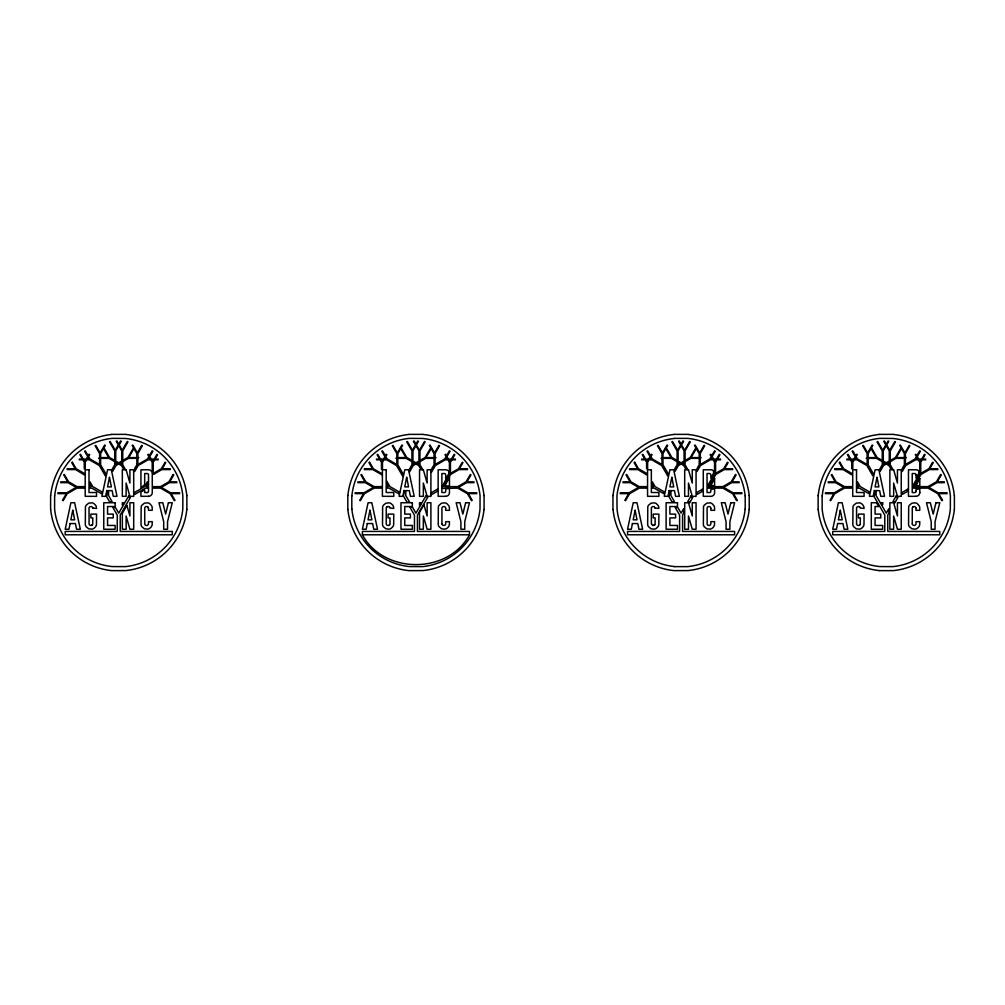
<?xml version="1.0" encoding="UTF-8"?>
<svg xmlns="http://www.w3.org/2000/svg" width="1005" height="1005" viewBox="0 0 1005 1005"><rect width="100%" height="100%" fill="white"/><g stroke="black" fill="none" stroke-linecap="round" stroke-linejoin="round"><path stroke-width="1.5" d="M50.602 495.503L50.602 509.497M186.867 509.497L186.867 495.503M347.805 495.503L347.805 509.497M351.813 495.917L351.813 509.083M484.071 509.497L484.071 495.503M612.962 495.503L612.962 509.497M745.208 509.083L745.208 495.917M749.215 509.497L749.215 495.503M818.133 495.503L818.133 509.497M954.398 509.497L954.398 495.503M469.498 534.811C447.941 574.521 383.948 574.521 362.39 534.798L362.416 531.431L414.449 531.431L414.449 515.05L409.814 507.023L412.402 507.023L415.944 513.153L426.296 495.239L426.748 496.809L427.954 496.809L417.439 515.05L417.439 531.431L469.473 531.431L469.473 534.786L362.39 534.798M387.026 506.834L386.611 507.224A1.822 1.822 0 0 0 386.234 508.053L386.234 523.957A1.759 1.759 0 0 0 387.704 525.427L388.458 525.427A1.759 1.759 0 0 0 389.953 523.957L389.99 517.902L388.081 517.902L388.081 514.108L393.759 514.108L393.659 524.698A5.314 5.314 0 0 1 392.829 526.708L391.221 528.316A5.314 5.314 0 0 1 389.211 529.145L385.907 528.831L383.345 526.708A5.314 5.314 0 0 1 382.516 524.698L382.641 506.759A5.327 5.327 0 0 1 383.345 505.289L385.907 503.153L389.211 502.839A5.289 5.289 0 0 1 391.221 503.668L392.829 505.289A5.327 5.327 0 0 1 393.533 506.759L393.759 508.43L389.953 508.053A1.796 1.796 0 0 0 389.626 507.324M912.264 523.957L912.264 508.053A1.809 1.809 0 0 1 912.54 507.374A2.085 2.085 0 0 1 912.929 506.947L913.068 506.834M153.501 473.242L161.378 468.707L165.096 462.262L165.737 462.627L162.157 468.833L170.31 468.833L170.31 469.586L161.88 469.586L153.514 474.41L153.514 473.581M91.254 525.427L90.5 525.427A1.759 1.759 0 0 1 89.068 524.007L89.03 508.053A1.822 1.822 0 0 1 89.407 507.224L89.822 506.834A1.822 1.822 0 0 1 90.5 506.583L91.254 506.558A1.796 1.796 0 0 1 92.083 506.947L92.473 507.374A1.796 1.796 0 0 1 92.699 508.002M653.614 525.427L652.848 525.427M111.743 434.374L125.726 434.374M408.947 434.374L422.929 434.374M674.091 434.374L688.086 434.374M674.506 438.368L687.671 438.368A64.395 64.395 0 0 1 745.157 495.942M879.274 434.374L893.257 434.374M452.275 459.084L455.353 459.084L455.353 459.825L451.848 459.825M147.082 492.55L144.682 492.55L144.682 489.824L140.939 491.998L140.939 496.319L148.514 496.319M445.718 496.319L438.142 496.319L438.142 469.787L445.718 469.787A3.744 3.744 0 0 1 448.381 470.88A3.945 3.945 0 0 1 448.921 471.571L448.921 473.682L445.718 479.121L445.718 474.988A1.47 1.47 0 0 0 445.316 473.958A1.445 1.445 0 0 0 444.285 473.543L441.886 473.543L441.886 492.55L444.285 492.55A1.47 1.47 0 0 0 445.718 491.118L445.718 488.581L449.474 488.593L449.474 492.55A3.719 3.719 0 0 1 445.768 496.294M916.045 496.319L908.47 496.319L908.47 469.787L916.045 469.787A3.744 3.744 0 0 1 918.708 470.88M879.274 570.626L893.257 570.626A68.415 68.415 0 0 0 954.335 509.485M674.506 566.632L687.671 566.632A64.395 64.395 0 0 0 745.157 509.07M860.004 507.374L859.614 506.947A1.796 1.796 0 0 0 858.785 506.558L858.019 506.558A1.822 1.822 0 0 0 857.328 506.872L856.938 507.224A1.822 1.822 0 0 0 856.562 508.053L856.562 523.957A1.759 1.759 0 0 0 858.019 525.427L858.785 525.427A1.759 1.759 0 0 0 860.28 523.957L860.305 517.902L858.408 517.902L858.408 514.108L864.086 514.108L863.986 524.698A5.314 5.314 0 0 1 863.157 526.708L861.549 528.316A5.314 5.314 0 0 1 859.539 529.145L856.235 528.831L853.672 526.708A5.314 5.314 0 0 1 852.83 524.698L852.969 506.759A5.327 5.327 0 0 1 853.672 505.289L856.235 503.153L859.539 502.839A5.289 5.289 0 0 1 861.549 503.668L863.144 505.289A5.327 5.327 0 0 1 863.848 506.759L864.086 508.43L860.28 508.053A1.796 1.796 0 0 0 859.953 507.324M389.676 507.374L389.287 506.947A1.796 1.796 0 0 0 388.458 506.558L387.704 506.558A1.822 1.822 0 0 0 387 506.872M148.187 507.374L147.798 506.947A1.796 1.796 0 0 0 146.969 506.558L146.215 506.558A1.809 1.809 0 0 0 145.499 506.884L145.398 506.947A2.085 2.085 0 0 0 145.009 507.374A1.809 1.809 0 0 0 144.733 508.053L144.733 523.957A1.759 1.759 0 0 0 146.215 525.427L146.969 525.427A1.796 1.796 0 0 0 148.464 523.957L148.489 521.67L152.27 521.67L152.17 524.698A5.327 5.327 0 0 1 151.617 526.243L151.328 526.708A6.156 6.156 0 0 1 150.185 527.977L149.732 528.316A5.314 5.314 0 0 1 147.722 529.145L144.418 528.831L141.856 526.708A5.314 5.314 0 0 1 141.027 524.698L141.152 506.759A5.327 5.327 0 0 1 141.856 505.289L144.418 503.153L147.722 502.839A5.289 5.289 0 0 1 149.732 503.668L151.617 505.754A5.364 5.364 0 0 1 152.17 507.299L152.27 510.314L148.489 510.314L148.489 508.241M441.936 523.957L441.936 508.053A1.809 1.809 0 0 1 442.213 507.374A2.085 2.085 0 0 1 442.602 506.947L442.753 506.834A1.809 1.809 0 0 1 443.406 506.595L444.185 506.558A1.796 1.796 0 0 1 445.001 506.947L445.391 507.374A1.796 1.796 0 0 1 445.642 508.178M655.097 508.053L658.903 508.43L658.677 506.759A5.327 5.327 0 0 0 657.974 505.289L656.366 503.668A5.289 5.289 0 0 0 654.356 502.839L651.052 503.153L648.489 505.289A5.327 5.327 0 0 0 647.785 506.759L647.66 524.698A5.314 5.314 0 0 0 648.489 526.708L651.052 528.831L654.356 529.145A5.314 5.314 0 0 0 656.366 528.316L657.974 526.708A5.314 5.314 0 0 0 658.803 524.698L658.903 514.108L653.237 514.108L653.237 517.902L655.134 517.902L655.097 523.957A1.759 1.759 0 0 1 653.69 525.364M651.378 523.957L651.378 508.053A1.822 1.822 0 0 1 651.768 507.224L652.182 506.834A1.822 1.822 0 0 1 652.848 506.583L653.614 506.558A1.822 1.822 0 0 1 654.343 506.985M92.749 508.053L96.555 508.43L96.317 506.759A5.327 5.327 0 0 0 95.626 505.289L94.018 503.668A5.289 5.289 0 0 0 92.008 502.839L88.704 503.153L86.141 505.289A5.327 5.327 0 0 0 85.438 506.759L85.312 524.698A5.314 5.314 0 0 0 86.141 526.708L88.704 528.831L92.008 529.145A5.314 5.314 0 0 0 94.018 528.316L95.626 526.708A5.314 5.314 0 0 0 96.455 524.698L96.555 514.108L90.877 514.108L90.877 517.902L92.774 517.902L92.749 523.957A1.759 1.759 0 0 1 91.329 525.364M916.02 508.241L916.02 510.314L919.801 510.314L919.701 507.299A5.364 5.364 0 0 0 919.148 505.754L917.264 503.668A5.289 5.289 0 0 0 915.254 502.839L911.95 503.153L909.387 505.289A5.327 5.327 0 0 0 908.683 506.759L908.558 524.698A5.314 5.314 0 0 0 909.387 526.708L911.95 528.831L915.254 529.145A5.314 5.314 0 0 0 917.264 528.316L917.716 527.977A6.156 6.156 0 0 0 918.859 526.708L919.148 526.243A5.327 5.327 0 0 0 919.701 524.698L919.801 521.67L916.02 521.67L915.995 523.957A1.796 1.796 0 0 1 914.55 525.389L913.746 525.427A1.759 1.759 0 0 1 912.326 524.02M710.837 508.241L710.849 510.314L714.618 510.314L714.517 507.299A5.364 5.364 0 0 0 713.977 505.754L712.08 503.668A5.289 5.289 0 0 0 710.083 502.839L706.766 503.153L704.203 505.289A5.327 5.327 0 0 0 703.5 506.759L703.374 524.698A5.314 5.314 0 0 0 704.203 526.708L706.766 528.831L710.083 529.145A5.314 5.314 0 0 0 712.08 528.316L712.532 527.977A6.156 6.156 0 0 0 713.688 526.708L713.977 526.243A5.327 5.327 0 0 0 714.517 524.698L714.618 521.67L710.849 521.67L710.811 523.957A1.796 1.796 0 0 1 709.367 525.389L708.563 525.427A1.759 1.759 0 0 1 707.143 524.02L707.093 508.053A1.809 1.809 0 0 1 707.369 507.374A2.085 2.085 0 0 1 707.746 506.947L707.897 506.834A1.809 1.809 0 0 1 708.55 506.595L709.329 506.558A1.796 1.796 0 0 1 710.158 506.947L710.535 507.374A1.796 1.796 0 0 1 710.786 508.178M445.692 508.241L445.705 510.314L449.474 510.314L449.373 507.299A5.364 5.364 0 0 0 448.82 505.754L446.936 503.668A5.289 5.289 0 0 0 444.926 502.839L441.622 503.153L439.059 505.289A5.327 5.327 0 0 0 438.356 506.759L438.23 524.698A5.314 5.314 0 0 0 439.059 526.708L441.622 528.831L444.926 529.145A5.314 5.314 0 0 0 446.936 528.316L447.388 527.977A6.156 6.156 0 0 0 448.544 526.708L448.82 526.243A5.327 5.327 0 0 0 449.373 524.698L449.474 521.67L445.705 521.67L445.667 523.957A1.796 1.796 0 0 1 444.223 525.389L443.419 525.427A1.759 1.759 0 0 1 441.999 524.02M919.801 492.55L919.801 489.108L916.045 489.108L916.045 491.118M918.746 470.943L918.746 473.418L916.045 478.091L916.045 474.988M879.3 570.576A68.415 68.415 0 0 1 818.208 509.485M818.208 495.54A68.415 68.415 0 0 1 879.3 434.449M893.257 434.449A68.415 68.415 0 0 1 954.335 495.54M919.814 492.55A3.719 3.719 0 0 1 916.095 496.294M916.045 491.118A1.47 1.47 0 0 1 914.55 492.601L912.213 492.55L912.213 473.543L914.613 473.543A1.445 1.445 0 0 1 915.643 473.958A1.47 1.47 0 0 1 916.045 474.988M859.891 524.773A2.023 2.023 0 0 1 859.614 525.037M915.97 508.178A1.796 1.796 0 0 0 915.668 507.337L915.329 506.947A1.796 1.796 0 0 0 914.5 506.558L913.746 506.558A1.809 1.809 0 0 0 913.03 506.884M654.682 507.362A1.822 1.822 0 0 1 654.959 508.053M653.062 525.364A1.759 1.759 0 0 1 651.642 523.957M654.707 524.773A2.023 2.023 0 0 1 654.431 525.037M749.165 509.485A68.415 68.415 0 0 1 688.073 570.576L674.091 570.626A68.415 68.415 0 0 1 613.037 509.485M613.037 495.54A68.415 68.415 0 0 1 674.129 434.449M688.073 434.449A68.415 68.415 0 0 1 749.165 495.54M674.531 566.569A64.395 64.395 0 0 1 617.032 509.07L616.957 495.917A64.395 64.395 0 0 1 674.531 438.444M351.863 509.07A64.395 64.395 0 0 0 409.362 566.569L422.527 566.632A64.395 64.395 0 0 0 480.013 509.07L480.063 495.917A64.395 64.395 0 0 0 422.515 438.444L409.362 438.368A64.395 64.395 0 0 0 351.863 495.942M484.008 509.485A68.415 68.415 0 0 1 422.929 570.576L408.947 570.626A68.415 68.415 0 0 1 347.868 509.485M422.929 434.449A68.415 68.415 0 0 1 484.008 495.54M347.868 495.54A68.415 68.415 0 0 1 408.96 434.449M186.804 509.485A68.415 68.415 0 0 1 125.726 570.576L111.743 570.626A68.415 68.415 0 0 1 50.677 509.485M50.677 495.54A68.415 68.415 0 0 1 111.769 434.449M125.726 434.449A68.415 68.415 0 0 1 186.804 495.54M148.564 496.294A3.719 3.719 0 0 0 152.283 492.55L152.27 473.581A3.781 3.781 0 0 0 148.514 469.762L140.939 469.787L140.939 487.626L144.682 484.724L144.682 473.543L147.082 473.543A1.445 1.445 0 0 1 148.112 473.958A1.47 1.47 0 0 1 148.514 474.988L148.514 491.118A1.47 1.47 0 0 1 147.019 492.601M389.563 524.773A2.023 2.023 0 0 1 389.287 525.037M148.137 507.337A1.796 1.796 0 0 1 148.439 508.178M92.359 524.773A2.023 2.023 0 0 1 92.083 525.037M54.609 495.917L54.609 509.083A64.395 64.395 0 0 0 112.183 566.569L125.311 566.632A64.395 64.395 0 0 0 182.81 509.07L182.86 495.917A64.395 64.395 0 0 0 125.311 438.444L112.158 438.368A64.395 64.395 0 0 0 54.685 495.942M822.14 495.917L822.14 509.083A64.395 64.395 0 0 0 879.714 566.569L892.842 566.632A64.395 64.395 0 0 0 950.341 509.07L950.391 495.917A64.395 64.395 0 0 0 892.842 438.444L879.689 438.368A64.395 64.395 0 0 0 822.216 495.942M107.598 491.596L106.618 496.671L109.558 501.746L112.145 501.746L108.578 495.553L108.578 491.608L107.598 491.596M404.387 491.093L403.445 496.018L407.05 502.236L409.638 502.236L405.781 495.553L405.781 491.106L404.387 491.093M669.946 491.596L668.978 496.671L671.905 501.746L674.506 501.746L670.925 495.553L670.925 491.608L669.946 491.596M875.129 491.596L874.149 496.671L884.777 515.05L884.777 531.431L832.73 531.431L832.73 534.786L939.788 534.786L939.788 531.431L887.754 531.431L887.754 515.05L888.872 513.115L888.872 508.656L886.272 513.153L876.109 495.553L876.109 491.608L875.129 491.596M70.086 523.542L68.956 529.246L65.212 529.246L70.878 502.739L74.634 502.739L80.312 529.246L76.556 529.246L75.425 523.58L70.086 523.542M106.781 490.591L105.651 496.319L101.894 496.319L107.573 469.787L111.329 469.787L117.007 496.319L113.251 496.319L112.12 490.641L106.781 490.591M367.29 523.542L366.159 529.246L362.416 529.246L368.081 502.739L371.837 502.739L377.516 529.246L373.76 529.246L372.629 523.58L367.29 523.542M403.985 490.591L402.854 496.319L399.098 496.319L404.776 469.787L408.533 469.787L414.211 496.319L410.455 496.319L409.324 490.641L403.985 490.591M632.434 523.542L631.303 529.246L627.56 529.246L633.238 502.739L636.982 502.739L642.66 529.246L638.916 529.246L637.786 523.58L632.434 523.542M669.129 490.591L667.998 496.319L664.255 496.319L669.933 469.787L673.677 469.787L679.367 496.319L675.599 496.319L674.481 490.641L669.129 490.591M837.617 523.542L836.487 529.246L832.73 529.246L838.409 502.739L842.165 502.739L847.843 529.246L844.087 529.246L842.956 523.58L837.617 523.542M874.312 490.591L873.182 496.319L869.426 496.319L875.104 469.787L878.86 469.787L884.538 496.319L880.782 496.319L879.651 490.641L874.312 490.591M109.445 477.375L107.548 486.885L111.367 486.885L109.482 477.375M406.648 477.375L404.751 486.885L408.57 486.885L406.686 477.375M671.792 477.375L669.895 486.885L673.727 486.885L671.842 477.375M876.976 477.375L875.066 486.885L878.898 486.885L877.013 477.375M72.749 510.314L70.84 519.824L74.672 519.824L72.787 510.314M369.953 510.314L368.044 519.824L371.875 519.824L369.991 510.314M635.097 510.314L633.188 519.824L637.032 519.824L635.097 510.314M840.281 510.314L838.371 519.824L842.203 519.824L840.318 510.314M101.844 491.834L101.442 493.669L91.819 488.116L89.985 488.116L89.985 486.621L91.028 486.621L89.985 484.825L89.985 481.86L92.711 486.571L101.844 491.834M105.739 473.631L105.274 475.805L99.357 465.554L89.432 459.825L86.694 459.825L85.262 462.287L85.262 468.795L84.257 468.795L84.257 462.287L82.837 459.825L79.332 459.825L79.332 459.084L82.397 459.084L79.898 454.725L80.538 454.348L83.264 459.084L86.267 459.084L87.711 456.584L84.621 451.232L85.274 450.856L88.139 455.83L89.043 454.273L89.684 454.649L88.566 456.584L89.935 458.946L99.633 464.549L99.633 458.355L98.704 458.355L99.633 457.602L99.633 453.557L95.123 445.743L95.764 445.378L100.136 452.941L104.696 445.039L105.337 445.403L100.638 453.557L100.638 457.602L108.728 457.602L103.716 448.921L104.369 448.557L109.507 457.451L114.733 460.478L114.733 450.868L109.532 441.861L110.173 441.497L115.236 450.253L118.314 444.926L116.216 441.296L116.856 440.931L118.741 444.185L120.625 440.931L121.266 441.296L119.168 444.926L122.246 450.253L127.308 441.497L127.949 441.861L122.748 450.868L122.748 460.478L127.974 457.451L133.112 448.557L133.766 448.921L128.753 457.602L136.843 457.602L136.843 453.557L132.145 445.403L132.786 445.039L137.346 452.941L141.718 445.378L142.346 445.743L137.861 453.557L137.861 457.602L138.765 457.602L137.861 458.355L137.861 464.549L147.547 458.946L148.916 456.584L147.785 454.649L148.439 454.273L149.343 455.83L152.207 450.856L152.848 451.232L149.77 456.584L151.215 459.084L154.217 459.084L156.943 454.348L157.584 454.725L155.072 459.084L158.149 459.084L158.149 459.825L154.644 459.825L153.225 462.287L153.225 471.898A5.1 5.1 0 0 0 152.207 470.177L152.207 462.287L150.788 459.825L148.049 459.825L138.137 465.554L134.708 471.496L134.708 468.506L136.843 464.8L136.843 458.355L128.477 458.355L122.748 461.659L122.748 464.8L125.06 468.795L123.339 468.795L121.467 465.554L118.741 463.971L116.015 465.554L112.673 471.332L112.208 469.159L114.733 464.8L114.733 461.659L109.005 458.355L100.638 458.355L100.638 464.8L105.739 473.631M399.5 492.098L399.111 493.932L389.023 488.116L386.699 488.116L386.699 486.621L388.232 486.621L386.699 483.958L386.699 480.993L389.915 486.571L399.5 492.098M403.307 474.272L402.842 476.445L396.56 465.554L386.636 459.825L383.897 459.825L382.478 462.287L382.478 469.297L381.473 469.297L381.46 462.287L380.041 459.825L376.536 459.825L376.536 459.084L379.614 459.084L377.101 454.725L377.742 454.348L380.468 459.084L383.47 459.084L384.915 456.584L381.825 451.232L382.478 450.856L385.342 455.83L386.247 454.273L386.887 454.649L385.769 456.584L387.139 458.946L396.837 464.549L396.837 458.355L395.907 458.355L396.837 457.602L396.837 453.557L392.327 445.743L392.968 445.378L397.339 452.941L401.9 445.039L402.553 445.403L397.842 453.557L397.842 457.602L405.932 457.602L400.92 448.921L401.573 448.557L406.711 457.451L411.937 460.478L411.937 450.868L406.736 441.861L407.377 441.497L412.439 450.253L415.517 444.926L413.419 441.296L414.06 440.931L415.944 444.185L417.829 440.931L418.469 441.296L416.372 444.926L419.449 450.253L424.512 441.497L425.153 441.861L419.952 450.868L419.952 460.478L425.178 457.451L430.316 448.557L430.969 448.921L425.957 457.602L434.047 457.602L434.047 453.557L429.349 445.403L429.989 445.039L434.549 452.941L438.921 445.378L439.562 445.743L435.065 453.557L435.065 457.602L435.969 457.602L435.065 458.355L435.065 464.549L444.75 458.946L446.12 456.584L444.989 454.649L445.642 454.273L446.547 455.83L449.411 450.856L450.064 451.232L446.974 456.584L448.418 459.084L451.421 459.084L454.147 454.348L454.788 454.725L450.428 462.287L450.428 473.405L458.582 468.707L462.3 462.262L462.941 462.627L459.36 468.833L467.513 468.833L467.513 469.586L459.084 469.586L450.705 474.423L443.657 486.621L457.752 486.621L466.119 481.784L470.34 474.486L470.993 474.863L466.91 481.923L474.008 481.923L474.008 482.664L466.634 482.664L458.481 487.362L468.041 492.89L476.797 492.89L476.797 493.631L468.317 493.631L472.187 500.327L471.546 500.704L467.526 493.769L457.752 488.116L442.388 488.392L442.388 485.855L449.411 473.682L449.411 462.287L447.991 459.825L445.253 459.825L435.341 465.554L431.409 472.35L431.409 469.373L434.047 464.8L434.047 458.355L425.693 458.355L419.952 461.659L419.952 464.8L422.552 469.297L420.831 469.297L418.67 465.554L415.944 463.971L413.218 465.554L409.512 471.986L409.048 469.812L411.937 464.8L411.937 461.659L406.208 458.355L397.842 458.355L397.842 464.8L403.307 474.272M664.192 491.834L663.803 493.669L654.167 488.116L652.346 488.116L652.346 486.621L653.388 486.621L652.346 484.825L652.346 481.86L655.059 486.571L664.192 491.834M668.086 473.631L667.622 475.805L661.705 465.554L651.78 459.825L649.042 459.825L647.622 462.287L647.622 468.795L646.604 468.795L646.604 462.287L645.197 459.825L641.68 459.825L641.68 459.084L644.758 459.084L642.258 454.725L642.886 454.348L645.612 459.084L648.627 459.084L650.059 456.584L646.981 451.232L647.622 450.856L650.486 455.83L651.403 454.273L652.044 454.649L650.926 456.584L652.295 458.946L661.981 464.549L661.981 458.355L661.064 458.355L661.981 457.602L661.981 453.557L657.484 445.743L658.124 445.378L662.483 452.941L667.044 445.039L667.697 445.403L662.986 453.557L662.986 457.602L671.089 457.602L666.064 448.921L666.717 448.557L671.855 457.451L677.081 460.478L677.081 450.868L671.88 441.861L672.533 441.497L677.584 450.253L680.661 444.926L678.576 441.296L679.204 440.931L681.101 444.185L682.973 440.931L683.614 441.296L681.528 444.926L684.593 450.253L689.656 441.497L690.297 441.861L685.096 450.868L685.096 460.478L690.322 457.451L695.473 448.557L696.113 448.921L691.101 457.602L699.204 457.602L699.204 453.557L694.493 445.403L695.133 445.039L699.706 452.941L704.065 445.378L704.706 445.743L700.209 453.557L700.209 457.602L701.126 457.602L700.209 458.355L700.209 464.549L709.894 458.946L711.264 456.584L710.146 454.649L710.786 454.273L711.691 455.83L714.568 450.856L715.208 451.232L712.118 456.584L713.563 459.084L716.565 459.084L719.291 454.348L719.932 454.725L717.432 459.084L720.51 459.084L720.51 459.825L716.992 459.825L715.573 462.287L715.573 473.405L723.726 468.707L727.444 462.262L728.097 462.627L724.505 468.833L732.658 468.833L732.658 469.586L724.228 469.586L715.849 474.423L708.801 486.621L722.897 486.621L731.263 481.784L735.484 474.486L736.137 474.863L732.055 481.923L739.152 481.923L739.152 482.664L731.778 482.664L723.638 487.362L733.198 492.89L741.941 492.89L741.941 493.631L733.474 493.631L737.331 500.327L736.69 500.704L732.683 493.769L722.897 488.116L708.035 488.116L708.035 484.988L714.568 473.682L714.568 462.287L713.135 459.825L710.409 459.825L700.485 465.554L697.055 471.496L697.055 468.506L699.204 464.8L699.204 458.355L690.837 458.355L685.096 461.659L685.096 464.8L687.407 468.795L685.686 468.795L683.815 465.554L681.101 463.971L678.375 465.554L675.033 471.332L674.569 469.159L677.081 464.8L677.081 461.659L671.353 458.355L662.986 458.355L662.986 464.8L668.086 473.631M869.363 491.834L868.973 493.669L859.35 488.116L857.516 488.116L857.516 486.621L858.559 486.621L857.516 484.825L857.516 481.86L860.242 486.571L869.363 491.834M873.27 473.631L872.805 475.805L866.888 465.554L856.964 459.825L854.225 459.825L852.793 462.287L852.793 468.795L851.788 468.795L851.788 462.287L850.368 459.825L846.863 459.825L846.863 459.084L849.928 459.084L847.429 454.725L848.069 454.348L850.795 459.084L853.798 459.084L855.242 456.584L852.152 451.232L852.805 450.856L855.67 455.83L856.574 454.273L857.215 454.649L856.097 456.584L857.466 458.946L867.164 464.549L867.164 458.355L866.235 458.355L867.164 457.602L867.164 453.557L862.654 445.743L863.295 445.378L867.667 452.941L872.227 445.039L872.868 445.403L868.169 453.557L868.169 457.602L876.26 457.602L871.247 448.921L871.9 448.557L877.038 457.451L882.264 460.478L882.264 450.868L877.063 441.861L877.704 441.497L882.767 450.253L885.845 444.926L883.747 441.296L884.387 440.931L886.272 444.185L888.156 440.931L888.784 441.296L886.699 444.926L889.777 450.253L894.839 441.497L895.48 441.861L890.279 450.868L890.279 460.478L895.505 457.451L900.643 448.557L901.284 448.921L896.284 457.602L904.374 457.602L904.374 453.557L899.676 445.403L900.317 445.039L904.877 452.941L909.249 445.378L909.877 445.743L905.379 453.557L905.379 457.602L906.296 457.602L905.379 458.355L905.379 464.549L915.078 458.946L916.434 456.584L915.316 454.649L915.957 454.273L916.874 455.83L919.738 450.856L920.379 451.232L917.301 456.584L918.746 459.084L921.748 459.084L924.474 454.348L925.115 454.725L922.603 459.084L925.68 459.084L925.68 459.825L922.175 459.825L920.756 462.287L920.756 473.405L928.909 468.707L932.615 462.262L933.268 462.627L929.688 468.833L937.841 468.833L937.841 469.586L929.411 469.586L921.032 474.423L913.972 486.621L928.08 486.621L936.446 481.784L940.667 474.486L941.321 474.863L937.238 481.923L944.336 481.923L944.336 482.664L936.962 482.664L928.808 487.362L938.369 492.89L947.125 492.89L947.125 493.631L938.645 493.631L942.514 500.327L941.873 500.704L937.853 493.769L928.08 488.116L913.206 488.116L913.206 484.988L919.738 473.682L919.738 462.287L918.319 459.825L915.58 459.825L905.668 465.554L902.239 471.496L902.239 468.506L904.374 464.8L904.374 458.355L896.008 458.355L890.279 461.659L890.279 464.8L892.578 468.795L890.857 468.795L888.985 465.554L886.272 463.971L883.546 465.554L880.204 471.332L879.739 469.159L882.264 464.8L882.264 461.659L876.536 458.355L868.169 458.355L868.169 464.8L873.27 473.631M168.438 502.739L165.649 514.07L162.797 502.739L158.966 502.739L163.702 521.708L163.702 529.246L167.534 529.246L167.534 521.708L172.27 502.739L168.438 502.739M465.642 502.739L462.853 514.07L460.001 502.739L456.17 502.739L460.906 521.708L460.906 529.246L464.737 529.246L464.737 521.708L469.473 502.739L465.642 502.739M730.786 502.739L727.997 514.07L725.145 502.739L721.326 502.739L726.062 521.708L726.062 529.246L729.881 529.246L729.881 521.708L734.617 502.739L730.786 502.739M935.969 502.739L933.18 514.07L930.328 502.739L926.497 502.739L931.233 521.708L931.233 529.246L935.065 529.246L935.065 521.708L939.788 502.739L935.969 502.739M88.139 457.325L87.134 459.084L89.156 459.084L88.139 457.325M149.343 457.325L148.325 459.084L150.348 459.084L149.343 457.325M385.342 457.325L384.337 459.084L386.36 459.084L385.342 457.325M446.547 457.325L445.529 459.084L447.552 459.084L446.547 457.325M650.486 457.325L649.481 459.084L651.504 459.084L650.486 457.325M711.691 457.325L710.686 459.084L712.696 459.084L711.691 457.325M855.67 457.325L854.652 459.084L856.687 459.084L855.67 457.325M916.874 457.325L915.856 459.084L917.879 459.084L916.874 457.325M66.355 493.631L62.498 500.327L63.139 500.704L67.147 493.769L76.933 488.116L84.206 488.116L84.206 486.621L76.933 486.621L68.566 481.784L64.345 474.486L63.692 474.863L67.775 481.923L60.677 481.923L60.677 482.664L68.051 482.664L76.204 487.362L66.644 492.89L57.888 492.89L57.888 493.631L66.355 493.631M118.741 445.667L115.738 450.868L115.738 461.069L118.741 462.803L121.743 461.069L121.743 450.868L118.741 445.667M123.602 502.739L122.334 504.937L122.334 502.739L123.602 502.739M128.741 495.842L118.741 513.153L115.487 507.525L112.899 507.525L117.246 515.05L117.246 531.431L65.212 531.431L65.212 534.786L172.27 534.786L172.27 531.431L120.223 531.431L120.223 515.05L130.462 497.312L129.168 497.312L128.741 495.842M126.906 505.465L122.334 513.392L122.334 529.246L126.128 529.246L126.128 515.992L129.909 529.246L133.703 529.246L133.703 502.739L129.909 502.739L129.909 515.992L126.906 505.465M147.521 481.81L144.77 486.571L134.708 492.375L134.708 494.435L145.662 488.116L147.521 488.116L147.521 486.621L146.441 486.621L147.521 484.774L147.521 481.81M173.136 474.486L168.915 481.784L160.549 486.621L153.263 486.621L153.263 488.116L160.549 488.116L170.322 493.769L174.342 500.704L174.983 500.327L171.114 493.631L179.594 493.631L179.594 492.89L170.837 492.89L161.277 487.362L169.43 482.664L176.805 482.664L176.805 481.923L169.707 481.923L173.79 474.863L173.136 474.486M363.571 493.631L359.702 500.327L360.355 500.704L364.35 493.769L374.149 488.116L381.913 488.116L381.913 486.621L374.149 486.621L365.77 481.784L361.549 474.486L360.908 474.863L364.978 481.923L357.881 481.923L357.881 482.664L365.255 482.664L373.408 487.362L363.848 492.89L355.092 492.89L355.092 493.631L363.571 493.631M415.944 445.667L412.942 450.868L412.942 461.069L415.944 462.803L418.947 461.069L418.947 450.868L415.944 445.667M421.384 502.739L419.537 505.93L419.537 502.739L421.384 502.739M449.474 477.538L445.718 484.046L445.718 486.131L449.474 486.131L449.474 477.538M628.715 493.631L624.846 500.327L625.499 500.704L629.507 493.769L639.293 488.116L646.554 488.116L646.554 486.621L639.293 486.621L630.914 481.784L626.693 474.486L626.052 474.863L630.122 481.923L623.025 481.923L623.025 482.664L630.399 482.664L638.552 487.362L628.992 492.89L620.236 492.89L620.236 493.631L628.715 493.631M681.101 445.667L678.099 450.868L678.099 461.069L681.101 462.803L684.091 461.069L684.091 450.868L681.101 445.667M683.689 508.656L681.101 513.153L677.847 507.525L675.247 507.525L679.606 515.05L679.606 531.431L627.56 531.431L627.56 534.786L734.617 534.786L734.617 531.431L682.583 531.431L682.583 515.05L683.689 513.115L683.689 508.656M691.101 495.842L687.684 501.746L689.229 501.746L689.568 502.94L692.822 497.312L691.515 497.312L691.101 495.842M713.563 473.418L710.862 478.091L710.862 474.988A1.47 1.47 0 0 0 710.46 473.958A1.445 1.445 0 0 0 709.43 473.543L707.043 473.543L707.043 492.55L709.43 492.55A1.445 1.445 0 0 0 710.46 492.149A1.47 1.47 0 0 0 710.862 491.118L710.862 489.108L714.618 489.108L714.618 492.55A3.719 3.719 0 0 1 713.537 495.226A3.744 3.744 0 0 1 710.862 496.332L703.286 496.319L703.286 469.787L710.862 469.787A3.744 3.744 0 0 1 713.525 470.88L713.563 473.418M714.618 478.531L710.862 485.629L714.618 485.629L714.618 478.531M833.886 493.631L830.03 500.327L830.67 500.704L834.678 493.769L844.464 488.116L851.738 488.116L851.738 486.621L844.464 486.621L836.097 481.784L831.876 474.486L831.223 474.863L835.306 481.923L828.208 481.923L828.208 482.664L835.582 482.664L843.735 487.362L834.163 492.89L825.419 492.89L825.419 493.631L833.886 493.631M886.272 445.667L883.269 450.868L883.269 461.069L886.272 462.803L889.262 461.069L889.262 450.868L886.272 445.667M896.272 495.842L892.867 501.746L894.412 501.746L894.752 502.94L897.993 497.312L896.699 497.312L896.272 495.842M919.801 478.531L916.045 485.629L919.801 485.629L919.801 478.531M85.84 459.825L84.759 461.672L83.691 459.825L85.84 459.825M153.79 459.825L152.71 461.672L151.642 459.825L153.79 459.825M383.043 459.825L381.963 461.672L380.908 459.825L383.043 459.825M423.922 504.786L419.537 512.336L419.537 529.246L423.331 529.246L423.331 515.992L427.125 529.246L430.906 529.246L430.906 502.739L427.125 502.739L427.125 515.992L423.922 504.786M450.994 459.825L449.913 461.672L448.846 459.825L450.994 459.825M648.187 459.825L647.12 461.672L646.052 459.825L648.187 459.825M716.138 459.825L715.07 461.672L713.99 459.825L716.138 459.825M853.371 459.825L852.29 461.672L851.222 459.825L853.371 459.825M921.321 459.825L920.241 461.672L919.173 459.825L921.321 459.825M117.723 463.393L115.738 464.549L115.738 462.25L117.723 463.393M414.927 463.393L412.942 464.549L412.942 462.25L414.927 463.393M680.084 463.393L678.099 464.549L678.099 462.25L680.084 463.393M885.254 463.393L883.269 464.549L883.269 462.25L885.254 463.393M437.64 489.071L431.409 492.664L431.409 494.724L437.64 491.131L437.64 489.071M702.294 489.36L697.055 492.375L697.055 494.435L702.294 491.42L702.294 489.36M907.465 489.36L902.239 492.375L902.239 494.435L907.465 491.42L907.465 489.36M121.743 462.25L119.746 463.393L121.743 464.549L121.743 462.25M418.947 462.25L416.962 463.393L418.947 464.549L418.947 462.25M684.091 462.25L682.106 463.393L684.091 464.549L684.091 462.25M889.262 462.25L887.277 463.393L889.262 464.549L889.262 462.25M72.385 462.262L71.744 462.627L75.325 468.833L67.172 468.833L67.172 469.586L75.601 469.586L84.206 474.812L84.206 473.38L76.104 468.707L72.385 462.262M369.589 462.262L368.948 462.627L372.528 468.833L364.375 468.833L364.375 469.586L372.805 469.586L381.913 474.837L381.913 473.669L373.307 468.707L369.589 462.262M634.745 462.262L634.092 462.627L637.685 468.833L629.519 468.833L629.519 469.586L637.961 469.586L646.554 474.812L646.554 473.38L638.464 468.707L634.745 462.262M839.916 462.262L839.276 462.627L842.856 468.833L834.703 468.833L834.703 469.586L843.132 469.586L851.738 474.812L851.738 473.38L843.635 468.707L839.916 462.262M88.993 469.787L85.199 469.787L85.199 496.319L96.555 496.319L96.555 492.525L88.993 492.525L88.993 469.787M126.128 469.787L122.334 469.787L122.334 496.319L126.128 496.319L126.128 483.053L129.909 496.319L133.703 496.319L133.703 469.787L129.909 469.787L129.909 483.053L126.128 469.787M386.196 469.787L382.402 469.787L382.402 496.319L393.759 496.319L393.759 492.525L386.196 492.525L386.196 469.787M423.331 469.787L419.537 469.787L419.537 496.319L423.331 496.319L423.331 483.053L427.125 496.319L430.906 496.319L430.906 469.787L427.125 469.787L427.125 483.053L423.331 469.787M651.353 469.787L647.559 469.787L647.559 496.319L658.903 496.319L658.903 492.525L651.353 492.525L651.353 469.787M688.475 469.787L684.694 469.787L684.694 496.319L688.475 496.319L688.475 483.053L692.269 496.319L696.063 496.319L696.063 469.787L692.269 469.787L692.269 483.053L688.475 469.787M856.524 469.787L852.73 469.787L852.73 496.319L864.086 496.319L864.086 492.525L856.524 492.525L856.524 469.787M893.646 469.787L889.865 469.787L889.865 496.319L893.646 496.319L893.646 483.053L897.44 496.319L901.234 496.319L901.234 469.787L897.44 469.787L897.44 483.053L893.646 469.787M115.135 502.739L103.766 502.739L103.766 529.246L115.135 529.246L115.135 525.452L107.56 525.452L107.56 517.902L113.226 517.902L113.226 514.108L107.56 514.108L107.56 506.533L115.135 506.533L115.135 502.739M412.339 502.739L400.97 502.739L400.97 529.246L412.339 529.246L412.339 525.452L404.764 525.452L404.764 517.902L410.429 517.902L410.429 514.108L404.764 514.108L404.764 506.533L412.339 506.533L412.339 502.739M677.496 502.739L666.114 502.739L666.114 529.246L677.496 529.246L677.496 525.452L669.908 525.452L669.908 517.902L675.586 517.902L675.586 514.108L669.908 514.108L669.908 506.533L677.496 506.533L677.496 502.739M688.475 502.739L684.694 502.739L684.694 529.246L688.475 529.246L688.475 515.992L692.269 529.246L696.063 529.246L696.063 502.739L692.269 502.739L692.269 515.992L688.475 502.739M876.511 502.739L871.297 502.739L871.297 529.246L882.666 529.246L882.666 525.452L875.079 525.452L875.079 517.902L880.757 517.902L880.757 514.108L875.079 514.108L875.079 506.533L878.697 506.533L876.511 502.739M882.666 502.739L881.41 502.739L882.666 504.925L882.666 502.739M893.659 502.739L889.865 502.739L889.865 529.246L893.646 529.246L893.646 515.992L897.44 529.246L901.234 529.246L901.234 502.739L897.44 502.739L897.44 515.992L893.659 502.739"/></g></svg>
